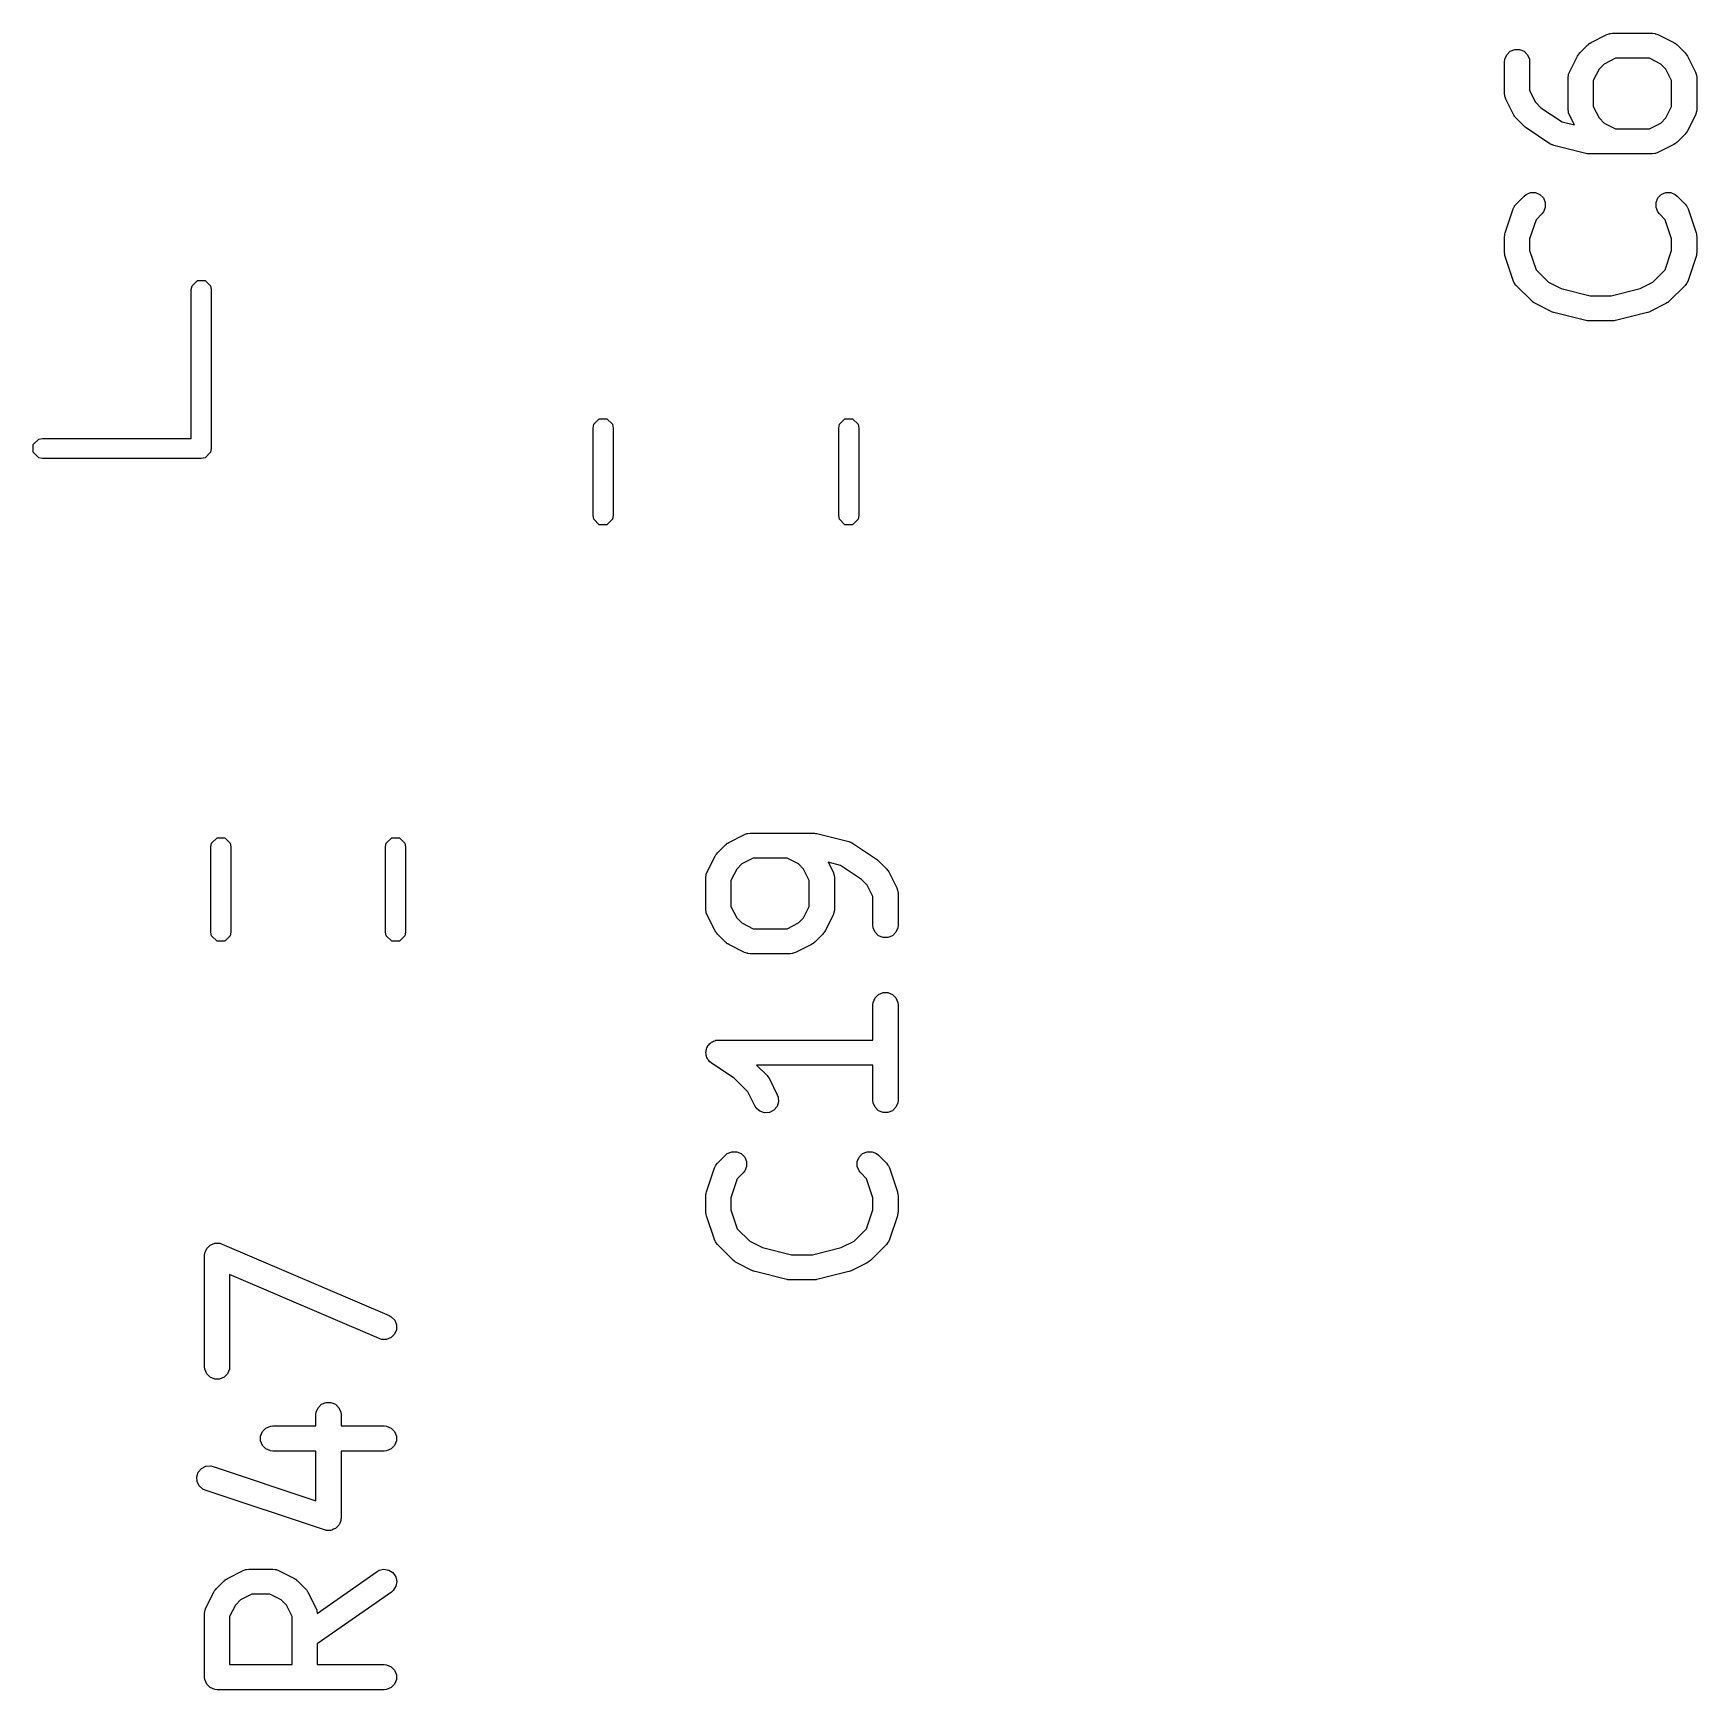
# Model space of a CAD drawing. Header units: inches. Extents: x 1.31 to 5.24, y -7.02 to -1.13.
# Drawn here: x 4.0691 to 4.461, y -3.5153 to -3.125 of the extents above; entities that cross this region are included whole.
import ezdxf

# ---------------------------------------------------------------- set-up
doc = ezdxf.new("R2010")
doc.units = ezdxf.units.IN
doc.header["$MEASUREMENT"] = 0
doc.layers.add('F.Silkscreen', color=41, linetype='CONTINUOUS', true_color=0xf2eda1)

msp = doc.modelspace()

# ---------------------------------------------------------------- linework, layer by layer
at = {"layer": 'F.Silkscreen', "linetype": 'CONTINUOUS'}
for p, q in [((4.43535, -3.12776), (4.43558, -3.12757)), ((4.43558, -3.12757), (4.43563, -3.12751)), ((4.43563, -3.12751), (4.43572, -3.12746)), ((4.43572, -3.12746), (4.4358, -3.12739)), ((4.4358, -3.12739), (4.43587, -3.12736)), ((4.43587, -3.12736), (4.43612, -3.12721)), ((4.43612, -3.12721), (4.43987, -3.12533)), ((4.43987, -3.12533), (4.44041, -3.12512)), ((4.44041, -3.12512), (4.44052, -3.12512)), ((4.44052, -3.12512), (4.44061, -3.12508)), ((4.44061, -3.12508), (4.44119, -3.12502)), ((4.44119, -3.12502), (4.45056, -3.12502)), ((4.45056, -3.12502), (4.45114, -3.12508)), ((4.45114, -3.12508), (4.45124, -3.12512)), ((4.45124, -3.12512), (4.45134, -3.12512)), ((4.45134, -3.12512), (4.45189, -3.12533)), ((4.45189, -3.12533), (4.45563, -3.12721)), ((4.45563, -3.12721), (4.45588, -3.12736)), ((4.45588, -3.12736), (4.45595, -3.12739)), ((4.45595, -3.12739), (4.45604, -3.12746)), ((4.45604, -3.12746), (4.45612, -3.12751)), ((4.45612, -3.12751), (4.45618, -3.12757)), ((4.45618, -3.12757), (4.4564, -3.12776)), ((4.41574, -3.13172), (4.4158, -3.13114)), ((4.4158, -3.13114), (4.41624, -3.13008)), ((4.41624, -3.13008), (4.41705, -3.12927)), ((4.41705, -3.12927), (4.41812, -3.12882)), ((4.41812, -3.12882), (4.41927, -3.12882)), ((4.41927, -3.12882), (4.42033, -3.12927)), ((4.42033, -3.12927), (4.42115, -3.13008)), ((4.42115, -3.13008), (4.42159, -3.13114)), ((4.42159, -3.13114), (4.42165, -3.13172)), ((4.43105, -3.13415), (4.43293, -3.1304)), ((4.43293, -3.1304), (4.43308, -3.13015)), ((4.43308, -3.13015), (4.43311, -3.13008)), ((4.43311, -3.13008), (4.43318, -3.13)), ((4.43318, -3.13), (4.43323, -3.12991)), ((4.43323, -3.12991), (4.43329, -3.12986)), ((4.43329, -3.12986), (4.43348, -3.12963)), ((4.43348, -3.12963), (4.43535, -3.12776)), ((4.44189, -3.13092), (4.43919, -3.13227)), ((4.44987, -3.13092), (4.44189, -3.13092)), ((4.45257, -3.13227), (4.44987, -3.13092)), ((4.4564, -3.12776), (4.45828, -3.12963)), ((4.45828, -3.12963), (4.45846, -3.12986)), ((4.45846, -3.12986), (4.45852, -3.12991)), ((4.45852, -3.12991), (4.45858, -3.13)), ((4.45858, -3.13), (4.45864, -3.13008)), ((4.45864, -3.13008), (4.45867, -3.13015)), ((4.45867, -3.13015), (4.45883, -3.1304)), ((4.45883, -3.1304), (4.4607, -3.13415)), ((4.41574, -3.13922), (4.41574, -3.13172)), ((4.42165, -3.13172), (4.42165, -3.13852)), ((4.43074, -3.13547), (4.4308, -3.13489)), ((4.43074, -3.14297), (4.43074, -3.13547)), ((4.4308, -3.13489), (4.43084, -3.1348)), ((4.43084, -3.13469), (4.43105, -3.13415)), ((4.43084, -3.1348), (4.43084, -3.13469)), ((4.43799, -3.13347), (4.43664, -3.13617)), ((4.43919, -3.13227), (4.43799, -3.13347)), ((4.45376, -3.13347), (4.45257, -3.13227)), ((4.45511, -3.13617), (4.45376, -3.13347)), ((4.4607, -3.13415), (4.46091, -3.13469)), ((4.46091, -3.13469), (4.46092, -3.1348)), ((4.46092, -3.1348), (4.46096, -3.13489)), ((4.46096, -3.13489), (4.46102, -3.13547)), ((4.46102, -3.13547), (4.46102, -3.14297)), ((4.4158, -3.1398), (4.41574, -3.13922)), ((4.42165, -3.13852), (4.423, -3.14122)), ((4.43664, -3.13617), (4.43664, -3.14227)), ((4.45511, -3.14227), (4.45511, -3.13617)), ((4.41584, -3.13989), (4.4158, -3.1398)), ((4.41585, -3.14), (4.41584, -3.13989)), ((4.41605, -3.14054), (4.41585, -3.14)), ((4.41793, -3.14429), (4.41605, -3.14054)), ((4.423, -3.14122), (4.42432, -3.14255)), ((4.42432, -3.14255), (4.42928, -3.14585)), ((4.4308, -3.14355), (4.43074, -3.14297)), ((4.43664, -3.14227), (4.43799, -3.14497)), ((4.45376, -3.14497), (4.45511, -3.14227)), ((4.46102, -3.14297), (4.46096, -3.14355)), ((4.41808, -3.14454), (4.41793, -3.14429)), ((4.41811, -3.14461), (4.41808, -3.14454)), ((4.41818, -3.14469), (4.41811, -3.14461)), ((4.41824, -3.14478), (4.41818, -3.14469)), ((4.41829, -3.14483), (4.41824, -3.14478)), ((4.41848, -3.14506), (4.41829, -3.14483)), ((4.42036, -3.14693), (4.41848, -3.14506)), ((4.42059, -3.14712), (4.42036, -3.14693)), ((4.42036, -3.14693), (4.42036, -3.14693)), ((4.42036, -3.14693), (4.42036, -3.14693)), ((4.4208, -3.1473), (4.42059, -3.14712)), ((4.42928, -3.14585), (4.4322, -3.14658)), ((4.43084, -3.14364), (4.4308, -3.14355)), ((4.43084, -3.14375), (4.43084, -3.14364)), ((4.43105, -3.14429), (4.43084, -3.14375)), ((4.4322, -3.14658), (4.43105, -3.14429)), ((4.43799, -3.14497), (4.43919, -3.14617)), ((4.43919, -3.14617), (4.44189, -3.14752)), ((4.44987, -3.14752), (4.45257, -3.14617)), ((4.45257, -3.14617), (4.45376, -3.14497)), ((4.4607, -3.14429), (4.45883, -3.14804)), ((4.46091, -3.14375), (4.4607, -3.14429)), ((4.46092, -3.14364), (4.46091, -3.14375)), ((4.46096, -3.14355), (4.46092, -3.14364)), ((4.42081, -3.1473), (4.4208, -3.1473)), ((4.4208, -3.1473), (4.4208, -3.1473)), ((4.42643, -3.15105), (4.42081, -3.1473)), ((4.42675, -3.15122), (4.42643, -3.15105)), ((4.44189, -3.14752), (4.44987, -3.14752)), ((4.45588, -3.15108), (4.45563, -3.15123)), ((4.45595, -3.15105), (4.45588, -3.15108)), ((4.45604, -3.15098), (4.45595, -3.15105)), ((4.45612, -3.15093), (4.45604, -3.15098)), ((4.45618, -3.15087), (4.45612, -3.15093)), ((4.4564, -3.15068), (4.45618, -3.15087)), ((4.45828, -3.14881), (4.4564, -3.15068)), ((4.45846, -3.14858), (4.45828, -3.14881)), ((4.45852, -3.14853), (4.45846, -3.14858)), ((4.45858, -3.14844), (4.45852, -3.14853)), ((4.45864, -3.14836), (4.45858, -3.14844)), ((4.45867, -3.14829), (4.45864, -3.14836)), ((4.45883, -3.14804), (4.45867, -3.14829)), ((4.42681, -3.15126), (4.42675, -3.15122)), ((4.42688, -3.15129), (4.42681, -3.15126)), ((4.42694, -3.15132), (4.42688, -3.15129)), ((4.42701, -3.15134), (4.42694, -3.15132)), ((4.42735, -3.15146), (4.42701, -3.15134)), ((4.43485, -3.15333), (4.42735, -3.15146)), ((4.43495, -3.15335), (4.43485, -3.15333)), ((4.43499, -3.15336), (4.43495, -3.15335)), ((4.43521, -3.15339), (4.43499, -3.15336)), ((4.43542, -3.15342), (4.43521, -3.15339)), ((4.43547, -3.15341), (4.43542, -3.15342)), ((4.43557, -3.15342), (4.43547, -3.15341)), ((4.45056, -3.15342), (4.43557, -3.15342)), ((4.45114, -3.15336), (4.45056, -3.15342)), ((4.45124, -3.15332), (4.45114, -3.15336)), ((4.45134, -3.15332), (4.45124, -3.15332)), ((4.45189, -3.15311), (4.45134, -3.15332)), ((4.45563, -3.15123), (4.45189, -3.15311)), ((4.4208, -3.16301), (4.42187, -3.16257)), ((4.42187, -3.16257), (4.42302, -3.16257)), ((4.42302, -3.16257), (4.42408, -3.16301)), ((4.45267, -3.16301), (4.45374, -3.16257)), ((4.45374, -3.16257), (4.45489, -3.16257)), ((4.45489, -3.16257), (4.45595, -3.16301)), ((4.41589, -3.17203), (4.41777, -3.16641)), ((4.41777, -3.16641), (4.418, -3.16588)), ((4.418, -3.16588), (4.41807, -3.1658)), ((4.41807, -3.1658), (4.41811, -3.1657)), ((4.41811, -3.1657), (4.41848, -3.16525)), ((4.41848, -3.16525), (4.42036, -3.16338)), ((4.42036, -3.16338), (4.4208, -3.16301)), ((4.42408, -3.16301), (4.4249, -3.16383)), ((4.4249, -3.16383), (4.42534, -3.16489)), ((4.42534, -3.16604), (4.4249, -3.16711)), ((4.42534, -3.16489), (4.42534, -3.16604)), ((4.45142, -3.16489), (4.45186, -3.16383)), ((4.45142, -3.16604), (4.45142, -3.16489)), ((4.45186, -3.16711), (4.45142, -3.16604)), ((4.45186, -3.16383), (4.45267, -3.16301)), ((4.45595, -3.16301), (4.4564, -3.16338)), ((4.4564, -3.16338), (4.45828, -3.16525)), ((4.45828, -3.16525), (4.45864, -3.1657)), ((4.45864, -3.1657), (4.45868, -3.1658)), ((4.45868, -3.1658), (4.45875, -3.16588)), ((4.45875, -3.16588), (4.45899, -3.16641)), ((4.45899, -3.16641), (4.46086, -3.17203)), ((4.42315, -3.16894), (4.42165, -3.17345)), ((4.42453, -3.16755), (4.42315, -3.16894)), ((4.4249, -3.16711), (4.42453, -3.16755)), ((4.45223, -3.16755), (4.45186, -3.16711)), ((4.45361, -3.16894), (4.45223, -3.16755)), ((4.45511, -3.17345), (4.45361, -3.16894)), ((4.41574, -3.17297), (4.41577, -3.17267)), ((4.41574, -3.17672), (4.41574, -3.17297)), ((4.41576, -3.1726), (4.41579, -3.17249)), ((4.41577, -3.17267), (4.41576, -3.1726)), ((4.41579, -3.17249), (4.4158, -3.17239)), ((4.4158, -3.17239), (4.41583, -3.17232)), ((4.41583, -3.17232), (4.41589, -3.17203)), ((4.42165, -3.17345), (4.42165, -3.17624)), ((4.45511, -3.17624), (4.45511, -3.17345)), ((4.46086, -3.17203), (4.46093, -3.17232)), ((4.46093, -3.17232), (4.46096, -3.17239)), ((4.46096, -3.17239), (4.46097, -3.17249)), ((4.46097, -3.17249), (4.46099, -3.1726)), ((4.46099, -3.1726), (4.46099, -3.17267)), ((4.46099, -3.17267), (4.46102, -3.17297)), ((4.46102, -3.17297), (4.46102, -3.17672)), ((4.41577, -3.17701), (4.41574, -3.17672)), ((4.41576, -3.17708), (4.41577, -3.17701)), ((4.41579, -3.17719), (4.41576, -3.17708)), ((4.4158, -3.17729), (4.41579, -3.17719)), ((4.41583, -3.17736), (4.4158, -3.17729)), ((4.41589, -3.17765), (4.41583, -3.17736)), ((4.41777, -3.18327), (4.41589, -3.17765)), ((4.42165, -3.17624), (4.42315, -3.18074)), ((4.45361, -3.18074), (4.45511, -3.17624)), ((4.46086, -3.17765), (4.45899, -3.18327)), ((4.46093, -3.17736), (4.46086, -3.17765)), ((4.46096, -3.17729), (4.46093, -3.17736)), ((4.46097, -3.17719), (4.46096, -3.17729)), ((4.46099, -3.17708), (4.46097, -3.17719)), ((4.46102, -3.17672), (4.46099, -3.17701)), ((4.46099, -3.17701), (4.46099, -3.17708)), ((4.42315, -3.18074), (4.42607, -3.18366)), ((4.45069, -3.18366), (4.45361, -3.18074)), ((4.1063, -3.18543), (4.10648, -3.18453)), ((4.1063, -3.22047), (4.1063, -3.18543)), ((4.10648, -3.18453), (4.10776, -3.18325)), ((4.10776, -3.18325), (4.10957, -3.18325)), ((4.10957, -3.18325), (4.11084, -3.18453)), ((4.11084, -3.18453), (4.11102, -3.18543)), ((4.11102, -3.18543), (4.11102, -3.22283)), ((4.418, -3.1838), (4.41777, -3.18327)), ((4.41807, -3.18388), (4.418, -3.1838)), ((4.41811, -3.18398), (4.41807, -3.18388)), ((4.41848, -3.18443), (4.41811, -3.18398)), ((4.42223, -3.18818), (4.41848, -3.18443)), ((4.42607, -3.18366), (4.4291, -3.18518)), ((4.4291, -3.18518), (4.43593, -3.18689)), ((4.44083, -3.18689), (4.44766, -3.18518)), ((4.44766, -3.18518), (4.45069, -3.18366)), ((4.45828, -3.18443), (4.45453, -3.18818)), ((4.45864, -3.18398), (4.45828, -3.18443)), ((4.45868, -3.18388), (4.45864, -3.18398)), ((4.45875, -3.1838), (4.45868, -3.18388)), ((4.45899, -3.18327), (4.45875, -3.1838)), ((4.42246, -3.18836), (4.42223, -3.18818)), ((4.42251, -3.18842), (4.42246, -3.18836)), ((4.4226, -3.18848), (4.42251, -3.18842)), ((4.42268, -3.18854), (4.4226, -3.18848)), ((4.42275, -3.18857), (4.42268, -3.18854)), ((4.423, -3.18873), (4.42275, -3.18857)), ((4.42675, -3.19061), (4.423, -3.18873)), ((4.43593, -3.18689), (4.44083, -3.18689)), ((4.45376, -3.18873), (4.45001, -3.19061)), ((4.45401, -3.18857), (4.45376, -3.18873)), ((4.45408, -3.18854), (4.45401, -3.18857)), ((4.45416, -3.18848), (4.45408, -3.18854)), ((4.45425, -3.18842), (4.45416, -3.18848)), ((4.4543, -3.18836), (4.45425, -3.18842)), ((4.45453, -3.18818), (4.4543, -3.18836)), ((4.42679, -3.19062), (4.42675, -3.19061)), ((4.42681, -3.19063), (4.42679, -3.19062)), ((4.42705, -3.19072), (4.42681, -3.19063)), ((4.42729, -3.19081), (4.42705, -3.19072)), ((4.42731, -3.19081), (4.42729, -3.19081)), ((4.42735, -3.19083), (4.42731, -3.19081)), ((4.43485, -3.1927), (4.42735, -3.19083)), ((4.43495, -3.19272), (4.43485, -3.1927)), ((4.43499, -3.19273), (4.43495, -3.19272)), ((4.43521, -3.19276), (4.43499, -3.19273)), ((4.43542, -3.19279), (4.43521, -3.19276)), ((4.43547, -3.19278), (4.43542, -3.19279)), ((4.43557, -3.19279), (4.43547, -3.19278)), ((4.44119, -3.19279), (4.43557, -3.19279)), ((4.44129, -3.19278), (4.44119, -3.19279)), ((4.44133, -3.19279), (4.44129, -3.19278)), ((4.44155, -3.19276), (4.44133, -3.19279)), ((4.44177, -3.19273), (4.44155, -3.19276)), ((4.44181, -3.19272), (4.44177, -3.19273)), ((4.44191, -3.1927), (4.44181, -3.19272)), ((4.44941, -3.19083), (4.44191, -3.1927)), ((4.44945, -3.19081), (4.44941, -3.19083)), ((4.44947, -3.19081), (4.44945, -3.19081)), ((4.44971, -3.19072), (4.44947, -3.19081)), ((4.44995, -3.19063), (4.44971, -3.19072)), ((4.44997, -3.19062), (4.44995, -3.19063)), ((4.45001, -3.19061), (4.44997, -3.19062)), ((4.20098, -3.21806), (4.20116, -3.21716)), ((4.20116, -3.21716), (4.20244, -3.21588)), ((4.20244, -3.21588), (4.20425, -3.21588)), ((4.20425, -3.21588), (4.20553, -3.21716)), ((4.20553, -3.21716), (4.20571, -3.21806)), ((4.25886, -3.21806), (4.25904, -3.21716)), ((4.25904, -3.21716), (4.26032, -3.21588)), ((4.26032, -3.21588), (4.26212, -3.21588)), ((4.26212, -3.21588), (4.2634, -3.21716)), ((4.2634, -3.21716), (4.26358, -3.21806)), ((4.06908, -3.22193), (4.07036, -3.22065)), ((4.07036, -3.22065), (4.07126, -3.22047)), ((4.07126, -3.22047), (4.1063, -3.22047)), ((4.20098, -3.23863), (4.20098, -3.21806)), ((4.20571, -3.21806), (4.20571, -3.23863)), ((4.25886, -3.23863), (4.25886, -3.21806)), ((4.26358, -3.21806), (4.26358, -3.23863)), ((4.06908, -3.22374), (4.06908, -3.22193)), ((4.07036, -3.22502), (4.06908, -3.22374)), ((4.07126, -3.2252), (4.07036, -3.22502)), ((4.10866, -3.2252), (4.07126, -3.2252)), ((4.10957, -3.22502), (4.10866, -3.2252)), ((4.11084, -3.22374), (4.10957, -3.22502)), ((4.11102, -3.22283), (4.11084, -3.22374)), ((4.20116, -3.23954), (4.20098, -3.23863)), ((4.20244, -3.24081), (4.20116, -3.23954)), ((4.20425, -3.24081), (4.20244, -3.24081)), ((4.20553, -3.23954), (4.20425, -3.24081)), ((4.20571, -3.23863), (4.20553, -3.23954)), ((4.25904, -3.23954), (4.25886, -3.23863)), ((4.26032, -3.24081), (4.25904, -3.23954)), ((4.26212, -3.24081), (4.26032, -3.24081)), ((4.2634, -3.23954), (4.26212, -3.24081)), ((4.26358, -3.23863), (4.2634, -3.23954)), ((4.11111, -3.31584), (4.11238, -3.31456)), ((4.11238, -3.31456), (4.11419, -3.31456)), ((4.11419, -3.31456), (4.11547, -3.31584)), ((4.15225, -3.31584), (4.15353, -3.31456)), ((4.15353, -3.31456), (4.15533, -3.31456)), ((4.15533, -3.31456), (4.15661, -3.31584)), ((4.23269, -3.31585), (4.23293, -3.31569)), ((4.23293, -3.31569), (4.23668, -3.31382)), ((4.23668, -3.31382), (4.23722, -3.31361)), ((4.23722, -3.31361), (4.23733, -3.3136)), ((4.23733, -3.3136), (4.23743, -3.31356)), ((4.23743, -3.31356), (4.238, -3.31351)), ((4.238, -3.31351), (4.253, -3.31351)), ((4.253, -3.31351), (4.2531, -3.31352)), ((4.2531, -3.31352), (4.25315, -3.31351)), ((4.25315, -3.31351), (4.25336, -3.31354)), ((4.25336, -3.31354), (4.25358, -3.31356)), ((4.25358, -3.31356), (4.25362, -3.31358)), ((4.25362, -3.31358), (4.25372, -3.3136)), ((4.25372, -3.3136), (4.26122, -3.31547)), ((4.26122, -3.31547), (4.26156, -3.31559)), ((4.26156, -3.31559), (4.26163, -3.31561)), ((4.26163, -3.31561), (4.26169, -3.31564)), ((4.26169, -3.31564), (4.26176, -3.31567)), ((4.26176, -3.31567), (4.26182, -3.31571)), ((4.26182, -3.31571), (4.26214, -3.31588)), ((4.11093, -3.31674), (4.11111, -3.31584)), ((4.11093, -3.3368), (4.11093, -3.31674)), ((4.11547, -3.31584), (4.11565, -3.31674)), ((4.11565, -3.31674), (4.11565, -3.3368)), ((4.15207, -3.31674), (4.15225, -3.31584)), ((4.15207, -3.3368), (4.15207, -3.31674)), ((4.15661, -3.31584), (4.15679, -3.31674)), ((4.15679, -3.31674), (4.15679, -3.3368)), ((4.22786, -3.32264), (4.22974, -3.31889)), ((4.22974, -3.31889), (4.22989, -3.31864)), ((4.22989, -3.31864), (4.22992, -3.31857)), ((4.22992, -3.31857), (4.22999, -3.31849)), ((4.22999, -3.31849), (4.23005, -3.3184)), ((4.23005, -3.3184), (4.23011, -3.31835)), ((4.23011, -3.31835), (4.23029, -3.31812)), ((4.23029, -3.31812), (4.23217, -3.31625)), ((4.23217, -3.31625), (4.23239, -3.31606)), ((4.23239, -3.31606), (4.23244, -3.316)), ((4.23244, -3.316), (4.23253, -3.31595)), ((4.23253, -3.31595), (4.23261, -3.31588)), ((4.23261, -3.31588), (4.23269, -3.31585)), ((4.2387, -3.31941), (4.236, -3.32076)), ((4.24668, -3.31941), (4.2387, -3.31941)), ((4.24938, -3.32076), (4.24668, -3.31941)), ((4.26214, -3.31588), (4.26776, -3.31963)), ((4.26776, -3.31963), (4.26776, -3.31963)), ((4.26776, -3.31963), (4.26777, -3.31963)), ((4.26777, -3.31963), (4.26799, -3.31981)), ((4.22755, -3.32396), (4.22761, -3.32338)), ((4.22761, -3.32338), (4.22765, -3.32329)), ((4.22765, -3.32329), (4.22766, -3.32318)), ((4.22766, -3.32318), (4.22786, -3.32264)), ((4.23481, -3.32196), (4.23346, -3.32466)), ((4.236, -3.32076), (4.23481, -3.32196)), ((4.25058, -3.32196), (4.24938, -3.32076)), ((4.25192, -3.32466), (4.25058, -3.32196)), ((4.25929, -3.32108), (4.25637, -3.32035)), ((4.25637, -3.32035), (4.25752, -3.32264)), ((4.25752, -3.32264), (4.25772, -3.32318)), ((4.25772, -3.32318), (4.25773, -3.32329)), ((4.25773, -3.32329), (4.25777, -3.32338)), ((4.25777, -3.32338), (4.25783, -3.32396)), ((4.26424, -3.32438), (4.25929, -3.32108)), ((4.26799, -3.31981), (4.26821, -3.31999)), ((4.26821, -3.31999), (4.26821, -3.32)), ((4.26821, -3.32), (4.26821, -3.32)), ((4.26821, -3.32), (4.27009, -3.32187)), ((4.27009, -3.32187), (4.27027, -3.3221)), ((4.27027, -3.3221), (4.27033, -3.32215)), ((4.27033, -3.32215), (4.27039, -3.32224)), ((4.27039, -3.32224), (4.27046, -3.32232)), ((4.27046, -3.32232), (4.27048, -3.32239)), ((4.27048, -3.32239), (4.27064, -3.32264)), ((4.27064, -3.32264), (4.27252, -3.32639)), ((4.22755, -3.33146), (4.22755, -3.32396)), ((4.23346, -3.32466), (4.23346, -3.33076)), ((4.25192, -3.33076), (4.25192, -3.32466)), ((4.25783, -3.32396), (4.25783, -3.33146)), ((4.26557, -3.32571), (4.26424, -3.32438)), ((4.26692, -3.32841), (4.26557, -3.32571)), ((4.27252, -3.32639), (4.27272, -3.32693)), ((4.27272, -3.32693), (4.27273, -3.32703)), ((4.27273, -3.32703), (4.27277, -3.32713)), ((4.27277, -3.32713), (4.27283, -3.32771)), ((4.22761, -3.33203), (4.22755, -3.33146)), ((4.23346, -3.33076), (4.23481, -3.33346)), ((4.25058, -3.33346), (4.25192, -3.33076)), ((4.25783, -3.33146), (4.25777, -3.33203)), ((4.26692, -3.33521), (4.26692, -3.32841)), ((4.27283, -3.32771), (4.27283, -3.33521)), ((4.22765, -3.33213), (4.22761, -3.33203)), ((4.22766, -3.33224), (4.22765, -3.33213)), ((4.22786, -3.33278), (4.22766, -3.33224)), ((4.22974, -3.33653), (4.22786, -3.33278)), ((4.23481, -3.33346), (4.236, -3.33466)), ((4.236, -3.33466), (4.2387, -3.336)), ((4.24668, -3.336), (4.24938, -3.33466)), ((4.24938, -3.33466), (4.25058, -3.33346)), ((4.25752, -3.33278), (4.25564, -3.33653)), ((4.25772, -3.33224), (4.25752, -3.33278)), ((4.25773, -3.33213), (4.25772, -3.33224)), ((4.25777, -3.33203), (4.25773, -3.33213)), ((4.26698, -3.33578), (4.26692, -3.33521)), ((4.27283, -3.33521), (4.27277, -3.33578)), ((4.11111, -3.3377), (4.11093, -3.3368)), ((4.11238, -3.33898), (4.11111, -3.3377)), ((4.11419, -3.33898), (4.11238, -3.33898)), ((4.11547, -3.3377), (4.11419, -3.33898)), ((4.11565, -3.3368), (4.11547, -3.3377)), ((4.15225, -3.3377), (4.15207, -3.3368)), ((4.15353, -3.33898), (4.15225, -3.3377)), ((4.15533, -3.33898), (4.15353, -3.33898)), ((4.15661, -3.3377), (4.15533, -3.33898)), ((4.15679, -3.3368), (4.15661, -3.3377)), ((4.22989, -3.33678), (4.22974, -3.33653)), ((4.22992, -3.33685), (4.22989, -3.33678)), ((4.22999, -3.33693), (4.22992, -3.33685)), ((4.23005, -3.33702), (4.22999, -3.33693)), ((4.23011, -3.33707), (4.23005, -3.33702)), ((4.23029, -3.3373), (4.23011, -3.33707)), ((4.23217, -3.33917), (4.23029, -3.3373)), ((4.23239, -3.33936), (4.23217, -3.33917)), ((4.2387, -3.336), (4.24668, -3.336)), ((4.25321, -3.33917), (4.25299, -3.33936)), ((4.25509, -3.3373), (4.25321, -3.33917)), ((4.25528, -3.33707), (4.25509, -3.3373)), ((4.25533, -3.33702), (4.25528, -3.33707)), ((4.25539, -3.33693), (4.25533, -3.33702)), ((4.25546, -3.33685), (4.25539, -3.33693)), ((4.25549, -3.33678), (4.25546, -3.33685)), ((4.25564, -3.33653), (4.25549, -3.33678)), ((4.26742, -3.33685), (4.26698, -3.33578)), ((4.26823, -3.33766), (4.26742, -3.33685)), ((4.2693, -3.3381), (4.26823, -3.33766)), ((4.27045, -3.3381), (4.2693, -3.3381)), ((4.27152, -3.33766), (4.27045, -3.3381)), ((4.27233, -3.33685), (4.27152, -3.33766)), ((4.27277, -3.33578), (4.27233, -3.33685)), ((4.23244, -3.33942), (4.23239, -3.33936)), ((4.23253, -3.33947), (4.23244, -3.33942)), ((4.23261, -3.33954), (4.23253, -3.33947)), ((4.23269, -3.33957), (4.23261, -3.33954)), ((4.23293, -3.33972), (4.23269, -3.33957)), ((4.23668, -3.3416), (4.23293, -3.33972)), ((4.23722, -3.34181), (4.23668, -3.3416)), ((4.23733, -3.34181), (4.23722, -3.34181)), ((4.23743, -3.34185), (4.23733, -3.34181)), ((4.238, -3.34191), (4.23743, -3.34185)), ((4.24738, -3.34191), (4.238, -3.34191)), ((4.24795, -3.34185), (4.24738, -3.34191)), ((4.24805, -3.34181), (4.24795, -3.34185)), ((4.24816, -3.34181), (4.24805, -3.34181)), ((4.2487, -3.3416), (4.24816, -3.34181)), ((4.25245, -3.33972), (4.2487, -3.3416)), ((4.2527, -3.33957), (4.25245, -3.33972)), ((4.25277, -3.33954), (4.2527, -3.33957)), ((4.25285, -3.33947), (4.25277, -3.33954)), ((4.25294, -3.33942), (4.25285, -3.33947)), ((4.25299, -3.33936), (4.25294, -3.33942)), ((4.26823, -3.3515), (4.2693, -3.35106)), ((4.2693, -3.35106), (4.27045, -3.35106)), ((4.27045, -3.35106), (4.27152, -3.3515)), ((4.26692, -3.35396), (4.26698, -3.35338)), ((4.26692, -3.36225), (4.26692, -3.35396)), ((4.26698, -3.35338), (4.26742, -3.35232)), ((4.26742, -3.35232), (4.26823, -3.3515)), ((4.27152, -3.3515), (4.27233, -3.35232)), ((4.27233, -3.35232), (4.27277, -3.35338)), ((4.27277, -3.35338), (4.27283, -3.35396)), ((4.27283, -3.35396), (4.27283, -3.37645)), ((4.22866, -3.36296), (4.22886, -3.36275)), ((4.22886, -3.36275), (4.22913, -3.36264)), ((4.22913, -3.36264), (4.22937, -3.36248)), ((4.22937, -3.36248), (4.22966, -3.36242)), ((4.22966, -3.36242), (4.22993, -3.36231)), ((4.22993, -3.36231), (4.2305, -3.36225)), ((4.2305, -3.36225), (4.2305, -3.36225)), ((4.2305, -3.36225), (4.2305, -3.36225)), ((4.2305, -3.36225), (4.2305, -3.36225)), ((4.2305, -3.36225), (4.26692, -3.36225)), ((4.22755, -3.36521), (4.22761, -3.36492)), ((4.22761, -3.36549), (4.22755, -3.36521)), ((4.22761, -3.36463), (4.22772, -3.36436)), ((4.22761, -3.36492), (4.22761, -3.36463)), ((4.22761, -3.36578), (4.22761, -3.36549)), ((4.22772, -3.36605), (4.22761, -3.36578)), ((4.22772, -3.36436), (4.22778, -3.36408)), ((4.22778, -3.36634), (4.22772, -3.36605)), ((4.22778, -3.36408), (4.22794, -3.36383)), ((4.22794, -3.36658), (4.22778, -3.36634)), ((4.22794, -3.36383), (4.22805, -3.36356)), ((4.22805, -3.36684), (4.22794, -3.36658)), ((4.22805, -3.36356), (4.22825, -3.36336)), ((4.22825, -3.36336), (4.22841, -3.36312)), ((4.22841, -3.36312), (4.22866, -3.36296)), ((4.22826, -3.36705), (4.22805, -3.36684)), ((4.22842, -3.36729), (4.22826, -3.36705)), ((4.22886, -3.36766), (4.22842, -3.36729)), ((4.22887, -3.36766), (4.22886, -3.36766)), ((4.22886, -3.36766), (4.22886, -3.36766)), ((4.23425, -3.37125), (4.22887, -3.36766)), ((4.22887, -3.36766), (4.22887, -3.36766)), ((4.26692, -3.36816), (4.23951, -3.36816)), ((4.23951, -3.36816), (4.24197, -3.37062)), ((4.24197, -3.37062), (4.24215, -3.37084)), ((4.26692, -3.37645), (4.26692, -3.36816)), ((4.23745, -3.37445), (4.23425, -3.37125)), ((4.23911, -3.37777), (4.23745, -3.37445)), ((4.24215, -3.37084), (4.24221, -3.37089)), ((4.24221, -3.37089), (4.24227, -3.37098)), ((4.24227, -3.37098), (4.24233, -3.37106)), ((4.24233, -3.37106), (4.24236, -3.37114)), ((4.24236, -3.37114), (4.24252, -3.37138)), ((4.24252, -3.37138), (4.24439, -3.37513)), ((4.23942, -3.37826), (4.23911, -3.37777)), ((4.24029, -3.37902), (4.23942, -3.37826)), ((4.24432, -3.37792), (4.24356, -3.37879)), ((4.24468, -3.37682), (4.24432, -3.37792)), ((4.24439, -3.37513), (4.2446, -3.37567)), ((4.2446, -3.37567), (4.24468, -3.37682)), ((4.26698, -3.37703), (4.26692, -3.37645)), ((4.26742, -3.37809), (4.26698, -3.37703)), ((4.26823, -3.37891), (4.26742, -3.37809)), ((4.27233, -3.37809), (4.27152, -3.37891)), ((4.27277, -3.37703), (4.27233, -3.37809)), ((4.27283, -3.37645), (4.27277, -3.37703)), ((4.24138, -3.37938), (4.24029, -3.37902)), ((4.24253, -3.3793), (4.24138, -3.37938)), ((4.24356, -3.37879), (4.24253, -3.3793)), ((4.2693, -3.37935), (4.26823, -3.37891)), ((4.27045, -3.37935), (4.2693, -3.37935)), ((4.27152, -3.37891), (4.27045, -3.37935)), ((4.23029, -3.39124), (4.23217, -3.38936)), ((4.23217, -3.38936), (4.23261, -3.389)), ((4.23261, -3.389), (4.23368, -3.38856)), ((4.23368, -3.38856), (4.23483, -3.38856)), ((4.23483, -3.38856), (4.23589, -3.389)), ((4.23589, -3.389), (4.23671, -3.38981)), ((4.23671, -3.38981), (4.23715, -3.39088)), ((4.26323, -3.39088), (4.26367, -3.38981)), ((4.26367, -3.38981), (4.26448, -3.389)), ((4.26448, -3.389), (4.26555, -3.38856)), ((4.26555, -3.38856), (4.2667, -3.38856)), ((4.2667, -3.38856), (4.26777, -3.389)), ((4.26777, -3.389), (4.26821, -3.38936)), ((4.26821, -3.38936), (4.27009, -3.39124)), ((4.2277, -3.39802), (4.22958, -3.39239)), ((4.22958, -3.39239), (4.22981, -3.39186)), ((4.22981, -3.39186), (4.22988, -3.39178)), ((4.22988, -3.39178), (4.22992, -3.39169)), ((4.22992, -3.39169), (4.23029, -3.39124)), ((4.23634, -3.39354), (4.23496, -3.39492)), ((4.23671, -3.39309), (4.23634, -3.39354)), ((4.23715, -3.39203), (4.23671, -3.39309)), ((4.23715, -3.39088), (4.23715, -3.39203)), ((4.26323, -3.39203), (4.26323, -3.39088)), ((4.26367, -3.39309), (4.26323, -3.39203)), ((4.26404, -3.39354), (4.26367, -3.39309)), ((4.26542, -3.39492), (4.26404, -3.39354)), ((4.27009, -3.39124), (4.27046, -3.39169)), ((4.27046, -3.39169), (4.2705, -3.39178)), ((4.2705, -3.39178), (4.27057, -3.39186)), ((4.27057, -3.39186), (4.2708, -3.39239)), ((4.2708, -3.39239), (4.27268, -3.39802)), ((4.22764, -3.3983), (4.2277, -3.39802)), ((4.23496, -3.39492), (4.23346, -3.39943)), ((4.26692, -3.39943), (4.26542, -3.39492)), ((4.27268, -3.39802), (4.27274, -3.3983)), ((4.22755, -3.39895), (4.22758, -3.39866)), ((4.22755, -3.4027), (4.22755, -3.39895)), ((4.22758, -3.39858), (4.2276, -3.39848)), ((4.22758, -3.39866), (4.22758, -3.39858)), ((4.2276, -3.39848), (4.22761, -3.39837)), ((4.22761, -3.39837), (4.22764, -3.3983)), ((4.23346, -3.39943), (4.23346, -3.40222)), ((4.26692, -3.40222), (4.26692, -3.39943)), ((4.27274, -3.3983), (4.27277, -3.39837)), ((4.27277, -3.39837), (4.27278, -3.39848)), ((4.27278, -3.39848), (4.2728, -3.39858)), ((4.2728, -3.39858), (4.2728, -3.39866)), ((4.2728, -3.39866), (4.27283, -3.39895)), ((4.27283, -3.39895), (4.27283, -3.4027)), ((4.22758, -3.40299), (4.22755, -3.4027)), ((4.22758, -3.40307), (4.22758, -3.40299)), ((4.2276, -3.40317), (4.22758, -3.40307)), ((4.22761, -3.40328), (4.2276, -3.40317)), ((4.22764, -3.40335), (4.22761, -3.40328)), ((4.2277, -3.40363), (4.22764, -3.40335)), ((4.22958, -3.40926), (4.2277, -3.40363)), ((4.23346, -3.40222), (4.23496, -3.40673)), ((4.26542, -3.40673), (4.26692, -3.40222)), ((4.27268, -3.40363), (4.2708, -3.40926)), ((4.27274, -3.40335), (4.27268, -3.40363)), ((4.27277, -3.40328), (4.27274, -3.40335)), ((4.27278, -3.40317), (4.27277, -3.40328)), ((4.2728, -3.40307), (4.27278, -3.40317)), ((4.27283, -3.4027), (4.2728, -3.40299)), ((4.2728, -3.40299), (4.2728, -3.40307)), ((4.22981, -3.40979), (4.22958, -3.40926)), ((4.22988, -3.40987), (4.22981, -3.40979)), ((4.22992, -3.40996), (4.22988, -3.40987)), ((4.23496, -3.40673), (4.23788, -3.40965)), ((4.23788, -3.40965), (4.24091, -3.41116)), ((4.25947, -3.41116), (4.2625, -3.40965)), ((4.2625, -3.40965), (4.26542, -3.40673)), ((4.2705, -3.40987), (4.27046, -3.40996)), ((4.27057, -3.40979), (4.2705, -3.40987)), ((4.2708, -3.40926), (4.27057, -3.40979)), ((4.10944, -3.41301), (4.1095, -3.41243)), ((4.10944, -3.43926), (4.10944, -3.41301)), ((4.1095, -3.41243), (4.10951, -3.41242)), ((4.10951, -3.4124), (4.10973, -3.41189)), ((4.10951, -3.41242), (4.10951, -3.4124)), ((4.10973, -3.41189), (4.10994, -3.41137)), ((4.10994, -3.41137), (4.10995, -3.41136)), ((4.10995, -3.41136), (4.10996, -3.41134)), ((4.10996, -3.41134), (4.11036, -3.41095)), ((4.11036, -3.41095), (4.11075, -3.41056)), ((4.11075, -3.41056), (4.11077, -3.41055)), ((4.11077, -3.41055), (4.11078, -3.41054)), ((4.11078, -3.41054), (4.1113, -3.41033)), ((4.1113, -3.41033), (4.11182, -3.41011)), ((4.11182, -3.41011), (4.11184, -3.41011)), ((4.11184, -3.41011), (4.11185, -3.41011)), ((4.11185, -3.41011), (4.11241, -3.41011)), ((4.11241, -3.41011), (4.11297, -3.41011)), ((4.11297, -3.41011), (4.11299, -3.41012)), ((4.11299, -3.41012), (4.11301, -3.41012)), ((4.11301, -3.41012), (4.11356, -3.4103)), ((4.11356, -3.4103), (4.15293, -3.42717)), ((4.23029, -3.41041), (4.22992, -3.40996)), ((4.23404, -3.41416), (4.23029, -3.41041)), ((4.24091, -3.41116), (4.24774, -3.41287)), ((4.24774, -3.41287), (4.25264, -3.41287)), ((4.25264, -3.41287), (4.25947, -3.41116)), ((4.27009, -3.41041), (4.26634, -3.41416)), ((4.27046, -3.40996), (4.27009, -3.41041)), ((4.1506, -3.4326), (4.11535, -3.41749)), ((4.11535, -3.41749), (4.11535, -3.43926)), ((4.23427, -3.41435), (4.23404, -3.41416)), ((4.23432, -3.41441), (4.23427, -3.41435)), ((4.23441, -3.41446), (4.23432, -3.41441)), ((4.23449, -3.41453), (4.23441, -3.41446)), ((4.23456, -3.41456), (4.23449, -3.41453)), ((4.23481, -3.41471), (4.23456, -3.41456)), ((4.23856, -3.41659), (4.23481, -3.41471)), ((4.2386, -3.41661), (4.23856, -3.41659)), ((4.23862, -3.41662), (4.2386, -3.41661)), ((4.23886, -3.4167), (4.23862, -3.41662)), ((4.2391, -3.4168), (4.23886, -3.4167)), ((4.23912, -3.4168), (4.2391, -3.4168)), ((4.23916, -3.41681), (4.23912, -3.4168)), ((4.24666, -3.41869), (4.23916, -3.41681)), ((4.26122, -3.41681), (4.25372, -3.41869)), ((4.26126, -3.4168), (4.26122, -3.41681)), ((4.26128, -3.4168), (4.26126, -3.4168)), ((4.26152, -3.4167), (4.26128, -3.4168)), ((4.26176, -3.41662), (4.26152, -3.4167)), ((4.26178, -3.41661), (4.26176, -3.41662)), ((4.26182, -3.41659), (4.26178, -3.41661)), ((4.26557, -3.41471), (4.26182, -3.41659)), ((4.26582, -3.41456), (4.26557, -3.41471)), ((4.26589, -3.41453), (4.26582, -3.41456)), ((4.26597, -3.41446), (4.26589, -3.41453)), ((4.26606, -3.41441), (4.26597, -3.41446)), ((4.26611, -3.41435), (4.26606, -3.41441)), ((4.26634, -3.41416), (4.26611, -3.41435)), ((4.24676, -3.4187), (4.24666, -3.41869)), ((4.2468, -3.41872), (4.24676, -3.4187)), ((4.24702, -3.41874), (4.2468, -3.41872)), ((4.24723, -3.41877), (4.24702, -3.41874)), ((4.24728, -3.41877), (4.24723, -3.41877)), ((4.24738, -3.41878), (4.24728, -3.41877)), ((4.253, -3.41878), (4.24738, -3.41878)), ((4.2531, -3.41877), (4.253, -3.41878)), ((4.25315, -3.41877), (4.2531, -3.41877)), ((4.25336, -3.41874), (4.25315, -3.41877)), ((4.25358, -3.41872), (4.25336, -3.41874)), ((4.25362, -3.4187), (4.25358, -3.41872)), ((4.25372, -3.41869), (4.25362, -3.4187)), ((4.15293, -3.42717), (4.15343, -3.42745)), ((4.15343, -3.42745), (4.15424, -3.42827)), ((4.15424, -3.42827), (4.15467, -3.42934)), ((4.15467, -3.42934), (4.15465, -3.4305)), ((4.15115, -3.43277), (4.1506, -3.4326)), ((4.15231, -3.43279), (4.15115, -3.43277)), ((4.15337, -3.43236), (4.15231, -3.43279)), ((4.1542, -3.43155), (4.15337, -3.43236)), ((4.15465, -3.4305), (4.1542, -3.43155)), ((4.1095, -3.43983), (4.10944, -3.43926)), ((4.10994, -3.4409), (4.1095, -3.43983)), ((4.11075, -3.44171), (4.10994, -3.4409)), ((4.11485, -3.4409), (4.11403, -3.44171)), ((4.11529, -3.43983), (4.11485, -3.4409)), ((4.11535, -3.43926), (4.11529, -3.43983)), ((4.11182, -3.44215), (4.11075, -3.44171)), ((4.11297, -3.44215), (4.11182, -3.44215)), ((4.11403, -3.44171), (4.11297, -3.44215)), ((4.13575, -3.44993), (4.13619, -3.44887)), ((4.13619, -3.44887), (4.137, -3.44805)), ((4.137, -3.44805), (4.13807, -3.44761)), ((4.13807, -3.44761), (4.13922, -3.44761)), ((4.13922, -3.44761), (4.14028, -3.44805)), ((4.14028, -3.44805), (4.1411, -3.44887)), ((4.1411, -3.44887), (4.14154, -3.44993)), ((4.13569, -3.45051), (4.13575, -3.44993)), ((4.13569, -3.45318), (4.13569, -3.45051)), ((4.14154, -3.44993), (4.14159, -3.45051)), ((4.14159, -3.45051), (4.14159, -3.45318)), ((4.12262, -3.45555), (4.12306, -3.45449)), ((4.12262, -3.45671), (4.12262, -3.45555)), ((4.12306, -3.45777), (4.12262, -3.45671)), ((4.12306, -3.45449), (4.12388, -3.45368)), ((4.12388, -3.45368), (4.12494, -3.45323)), ((4.12494, -3.45323), (4.12552, -3.45318)), ((4.12552, -3.45318), (4.13569, -3.45318)), ((4.14159, -3.45318), (4.15176, -3.45318)), ((4.15176, -3.45318), (4.15234, -3.45323)), ((4.15234, -3.45323), (4.15341, -3.45368)), ((4.15341, -3.45368), (4.15422, -3.45449)), ((4.15422, -3.45449), (4.15466, -3.45555)), ((4.15466, -3.45671), (4.15422, -3.45777)), ((4.15466, -3.45555), (4.15466, -3.45671)), ((4.12388, -3.45859), (4.12306, -3.45777)), ((4.12494, -3.45903), (4.12388, -3.45859)), ((4.12552, -3.45908), (4.12494, -3.45903)), ((4.13569, -3.45908), (4.12552, -3.45908)), ((4.13569, -3.47078), (4.13569, -3.45908)), ((4.15176, -3.45908), (4.14159, -3.45908)), ((4.14159, -3.45908), (4.14159, -3.47488)), ((4.15234, -3.45903), (4.15176, -3.45908)), ((4.15341, -3.45859), (4.15234, -3.45903)), ((4.15422, -3.45777), (4.15341, -3.45859)), ((4.10759, -3.46514), (4.10795, -3.46404)), ((4.10795, -3.46404), (4.10871, -3.46317)), ((4.10871, -3.46317), (4.10974, -3.46266)), ((4.10974, -3.46266), (4.11089, -3.46257)), ((4.11089, -3.46257), (4.11145, -3.4627)), ((4.11145, -3.4627), (4.13569, -3.47078)), ((4.10767, -3.46628), (4.10759, -3.46514)), ((4.10819, -3.46731), (4.10767, -3.46628)), ((4.10906, -3.46807), (4.10819, -3.46731)), ((4.10959, -3.46831), (4.10906, -3.46807)), ((4.13771, -3.47768), (4.10959, -3.46831)), ((4.14114, -3.47642), (4.1411, -3.47652)), ((4.14121, -3.47634), (4.14114, -3.47642)), ((4.14136, -3.47589), (4.14121, -3.47634)), ((4.14154, -3.47545), (4.14136, -3.47589)), ((4.14155, -3.4753), (4.14154, -3.47545)), ((4.14157, -3.47525), (4.14155, -3.4753)), ((4.14159, -3.47488), (4.14157, -3.47517)), ((4.14157, -3.47517), (4.14157, -3.47525)), ((4.13799, -3.47774), (4.13771, -3.47768)), ((4.13807, -3.47777), (4.13799, -3.47774)), ((4.13812, -3.47777), (4.13807, -3.47777)), ((4.13827, -3.47781), (4.13812, -3.47777)), ((4.13874, -3.47777), (4.13827, -3.47781)), ((4.13922, -3.47777), (4.13874, -3.47777)), ((4.13932, -3.47773), (4.13922, -3.47777)), ((4.13942, -3.47773), (4.13932, -3.47773)), ((4.13984, -3.47751), (4.13942, -3.47773)), ((4.14028, -3.47733), (4.13984, -3.47751)), ((4.14036, -3.47726), (4.14028, -3.47733)), ((4.14045, -3.47721), (4.14036, -3.47726)), ((4.14076, -3.47685), (4.14045, -3.47721)), ((4.1411, -3.47652), (4.14076, -3.47685)), ((4.11482, -3.48911), (4.11857, -3.48724)), ((4.11857, -3.48724), (4.11911, -3.48703)), ((4.11911, -3.48703), (4.11922, -3.48702)), ((4.11922, -3.48702), (4.11932, -3.48698)), ((4.11932, -3.48698), (4.11989, -3.48692)), ((4.11989, -3.48692), (4.12552, -3.48692)), ((4.12552, -3.48692), (4.12609, -3.48698)), ((4.12609, -3.48698), (4.12619, -3.48702)), ((4.12619, -3.48702), (4.1263, -3.48703)), ((4.1263, -3.48703), (4.12684, -3.48724)), ((4.12684, -3.48724), (4.13059, -3.48911)), ((4.13597, -3.49733), (4.15007, -3.48746)), ((4.15007, -3.48746), (4.15058, -3.48717)), ((4.15058, -3.48717), (4.1517, -3.48692)), ((4.1517, -3.48692), (4.15284, -3.48712)), ((4.15284, -3.48712), (4.15381, -3.48774)), ((4.15381, -3.48774), (4.15447, -3.48869)), ((4.11163, -3.49231), (4.11178, -3.49206)), ((4.11178, -3.49206), (4.11181, -3.49199)), ((4.11181, -3.49199), (4.11188, -3.4919)), ((4.11188, -3.4919), (4.11194, -3.49182)), ((4.11194, -3.49182), (4.112, -3.49176)), ((4.112, -3.49176), (4.11218, -3.49154)), ((4.11218, -3.49154), (4.11406, -3.48966)), ((4.11406, -3.48966), (4.11428, -3.48948)), ((4.11428, -3.48948), (4.11433, -3.48942)), ((4.11433, -3.48942), (4.11442, -3.48936)), ((4.11442, -3.48936), (4.1145, -3.4893)), ((4.1145, -3.4893), (4.11458, -3.48927)), ((4.11458, -3.48927), (4.11482, -3.48911)), ((4.13059, -3.48911), (4.13084, -3.48927)), ((4.13084, -3.48927), (4.13091, -3.4893)), ((4.13091, -3.4893), (4.13099, -3.48936)), ((4.13099, -3.48936), (4.13108, -3.48942)), ((4.13108, -3.48942), (4.13113, -3.48948)), ((4.13113, -3.48948), (4.13136, -3.48966)), ((4.13136, -3.48966), (4.13323, -3.49154)), ((4.13323, -3.49154), (4.13342, -3.49176)), ((4.13342, -3.49176), (4.13347, -3.49182)), ((4.13347, -3.49182), (4.13353, -3.4919)), ((4.13353, -3.4919), (4.1336, -3.49199)), ((4.1336, -3.49199), (4.13363, -3.49206)), ((4.13363, -3.49206), (4.13378, -3.49231)), ((4.1539, -3.49192), (4.15346, -3.4923)), ((4.15452, -3.49095), (4.1539, -3.49192)), ((4.15447, -3.48869), (4.15472, -3.48981)), ((4.15472, -3.48981), (4.15452, -3.49095)), ((4.10955, -3.4966), (4.10975, -3.49605)), ((4.10975, -3.49605), (4.11163, -3.49231)), ((4.1167, -3.49537), (4.11535, -3.49807)), ((4.11789, -3.49418), (4.1167, -3.49537)), ((4.12059, -3.49283), (4.11789, -3.49418)), ((4.12482, -3.49283), (4.12059, -3.49283)), ((4.12752, -3.49418), (4.12482, -3.49283)), ((4.12872, -3.49537), (4.12752, -3.49418)), ((4.13006, -3.49807), (4.12872, -3.49537)), ((4.13378, -3.49231), (4.13566, -3.49605)), ((4.13566, -3.49605), (4.13586, -3.4966)), ((4.15346, -3.4923), (4.13597, -3.50454)), ((4.10944, -3.49738), (4.1095, -3.4968)), ((4.10944, -3.51237), (4.10944, -3.49738)), ((4.1095, -3.4968), (4.10954, -3.4967)), ((4.10954, -3.4967), (4.10955, -3.4966)), ((4.11535, -3.49807), (4.11535, -3.50942)), ((4.13006, -3.50942), (4.13006, -3.49807)), ((4.13586, -3.4966), (4.13587, -3.4967)), ((4.13587, -3.4967), (4.13591, -3.4968)), ((4.13591, -3.4968), (4.13597, -3.49733)), ((4.13597, -3.50454), (4.13597, -3.50942)), ((4.11535, -3.50942), (4.13006, -3.50942)), ((4.13597, -3.50942), (4.15176, -3.50942)), ((4.15176, -3.50942), (4.15234, -3.50948)), ((4.15234, -3.50948), (4.15341, -3.50992)), ((4.15341, -3.50992), (4.15422, -3.51073)), ((4.15422, -3.51073), (4.15466, -3.5118)), ((4.1095, -3.51295), (4.10944, -3.51237)), ((4.10994, -3.51401), (4.1095, -3.51295)), ((4.11075, -3.51483), (4.10994, -3.51401)), ((4.11182, -3.51527), (4.11075, -3.51483)), ((4.11239, -3.51533), (4.11182, -3.51527)), ((4.15176, -3.51533), (4.11239, -3.51533)), ((4.15234, -3.51527), (4.15176, -3.51533)), ((4.15341, -3.51483), (4.15234, -3.51527)), ((4.15422, -3.51401), (4.15341, -3.51483)), ((4.15466, -3.51295), (4.15422, -3.51401)), ((4.15466, -3.5118), (4.15466, -3.51295))]:
    msp.add_line(p, q, dxfattribs=at)

doc.saveas('drawing.dxf')
